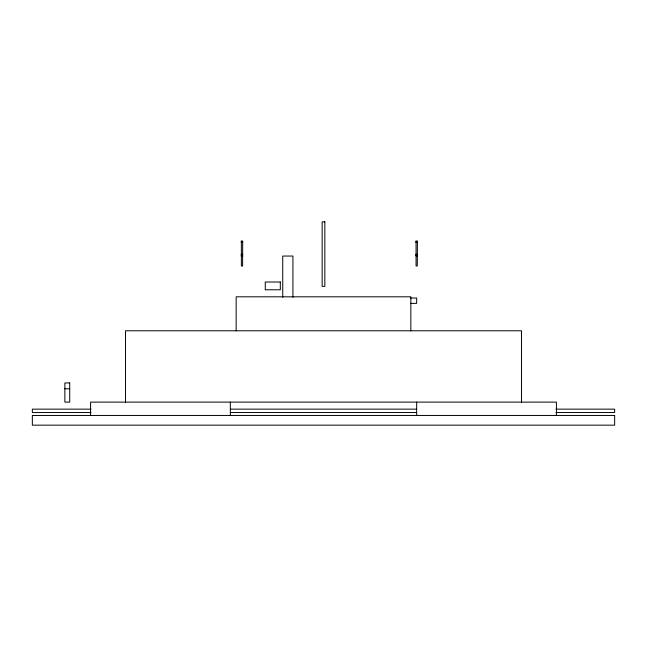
<?xml version="1.0" encoding="UTF-8"?>
<svg xmlns="http://www.w3.org/2000/svg" width="647" height="647" viewBox="0 0 647 647"><rect width="100%" height="100%" fill="white"/><g stroke="black" fill="none" stroke-linecap="round" stroke-linejoin="round"><path stroke-width="0.97" d="M242.585 241.735L241.371 241.735L241.371 265.998L242.585 265.998L242.706 241.007L241.25 241.007L241.25 242.463L242.706 242.463M417.275 241.735L416.061 241.735L416.061 265.998L417.275 265.998L417.396 241.007L415.94 241.007L415.94 242.463L417.396 242.463M242.706 254.352L241.25 254.352L241.25 255.808L242.706 255.808M417.396 254.352L415.94 254.352L415.94 255.808L417.396 255.808M410.61 298.024L416.668 298.024L416.668 303.362L410.61 303.362M64.862 388.766L69.714 388.766M90.984 409.147L32.35 409.147L32.35 412.543L90.984 412.543M230.494 409.147L416.506 409.147M556.016 409.147L614.65 409.147L614.65 412.543L556.016 412.543M230.494 412.543L416.506 412.543M556.42 415.455L556.42 402.111L90.58 402.111L90.58 415.455M521.482 402.111L521.482 330.779L125.518 330.779L125.518 402.111M416.668 402.111L416.668 415.455M410.845 330.908L410.845 296.811L236.155 296.811L236.155 330.908M292.929 297.353L292.929 256.05L282.739 256.05L282.739 297.353M230.332 402.111L230.332 415.455M324.834 221.84L322.166 221.84L322.166 286.378L324.834 286.378L324.834 221.84M280.313 282.011L265.27 282.011L265.27 289.775L280.313 289.775L280.313 282.011M69.714 382.943L64.862 382.943L64.862 402.111L69.714 402.111L69.714 382.943M614.65 415.455L32.35 415.455L32.35 425.16L614.65 425.16L614.65 415.455"/></g></svg>
